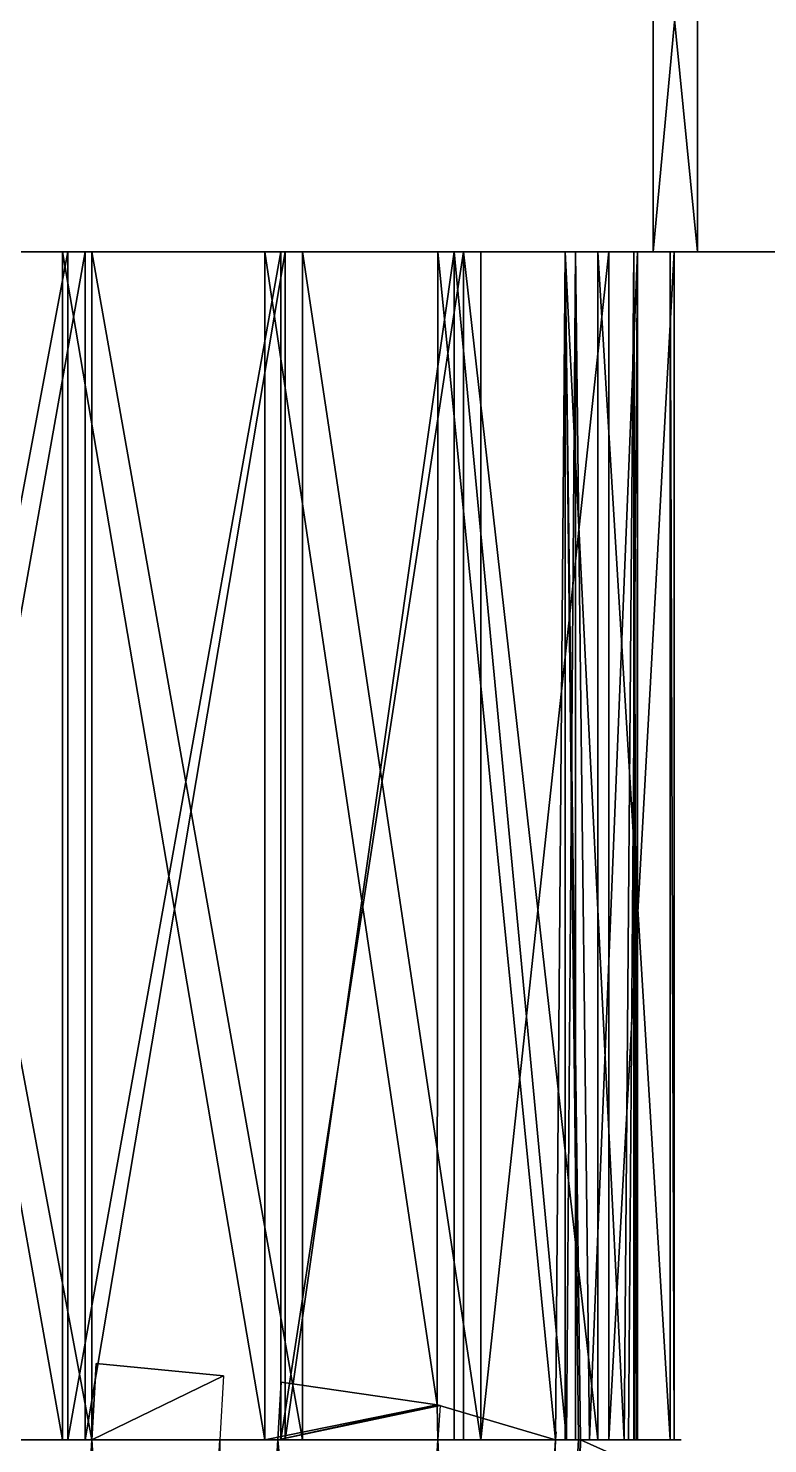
# Model space of a CAD drawing. Extents: x -501 to 185, y -140 to 506.
# Drawn here: x 62.97 to 69.19, y 102.94 to 114.86 of the extents above; entities that cross this region are included whole.
import ezdxf

# ---------------------------------------------------------------- set-up
doc = ezdxf.new("R2010")
doc.units = 0
doc.layers.get('0').update_dxf_attribs({"color": 13, "linetype": 'CONTINUOUS'})

# ---------------------------------------------------------------- blocks, each defined once
blk = doc.blocks.new('GROUP_13')
for p, q in [((45.165, 29.139), (45.165, 29.139, 60)), ((0.734, 28.765), (0.734, 28.765, 60))]:
    blk.add_line(p, q)
blk.add_circle((22.999, 22.999), 23)
mesh = blk.add_polyface()
corners = [(0.734, 28.765), (0.834, 16.86), (0, 22.806), (2.985, 34.331), (3.178, 11.332), (6.6, 39.125), (6.873, 6.6), (11.332, 42.82), (11.667, 2.985), (16.86, 45.165), (17.233, 0.734), (22.806, 45.998), (23.193, 0), (28.765, 45.265), (29.139, 0.834), (34.331, 43.014), (34.666, 3.178), (39.125, 39.399), (39.399, 6.873), (42.82, 34.666), (43.014, 11.667), (45.165, 29.139), (45.265, 17.233), (45.998, 23.193)]
mesh.append_faces([[corners[k] for k in face] for face in [(0, 1, 2), (22, 21, 23)]], dxfattribs={"vtx0": -1})
mesh.append_faces([[corners[k] for k in face] for face in [(1, 3, 4), (4, 5, 6), (6, 7, 8), (8, 9, 10), (10, 11, 12), (12, 13, 14), (14, 15, 16), (16, 17, 18), (18, 19, 20), (20, 21, 22)]], dxfattribs={"vtx0": -1, "vtx1": -1})
mesh.append_faces([[corners[k] for k in face] for face in [(1, 0, 3), (4, 3, 5), (6, 5, 7), (8, 7, 9), (10, 9, 11), (12, 11, 13), (14, 13, 15), (16, 15, 17), (18, 17, 19), (20, 19, 21)]], dxfattribs={"vtx0": -1, "vtx2": -1})
mesh = blk.add_polyface()
corners = [(42.82, 34.666), (45.165, 29.139, 60), (45.165, 29.139), (42.82, 34.666, 60)]
mesh.append_faces([[corners[k] for k in face] for face in [(0, 1, 2), (1, 0, 3)]], dxfattribs={"vtx0": -1})
mesh = blk.add_polyface()
corners = [(2.985, 34.331, 60), (0.734, 28.765), (0.734, 28.765, 60), (2.985, 34.331)]
mesh.append_faces([[corners[k] for k in face] for face in [(0, 1, 2), (1, 0, 3)]], dxfattribs={"vtx0": -1})
mesh = blk.add_polyface()
corners = [(45.165, 29.139), (45.998, 23.193, 60), (45.998, 23.193), (45.165, 29.139, 60)]
mesh.append_faces([[corners[k] for k in face] for face in [(0, 1, 2), (1, 0, 3)]], dxfattribs={"vtx0": -1})
mesh = blk.add_polyface()
corners = [(0.734, 28.765, 60), (0, 22.806), (0, 22.806, 60), (0.734, 28.765)]
mesh.append_faces([[corners[k] for k in face] for face in [(0, 1, 2), (1, 0, 3)]], dxfattribs={"vtx0": -1})
blk = doc.blocks.new('GROUP_12')
for p, q in [((0, 47.508), (0, 0)), ((48.1338, 0), (48.1338, 47.508))]:
    blk.add_line(p, q)
mesh = blk.add_polyface()
corners = [(48.1338, 47.508), (0, 0), (0, 47.508), (48.1338, 0)]
mesh.append_faces([[corners[k] for k in face] for face in [(0, 1, 2), (1, 0, 3)]], dxfattribs={"vtx0": -1})
mesh = blk.add_polyface()
corners = [(0, 47.508, 18), (0, 0), (0, 0, 18), (0, 47.508)]
mesh.append_faces([[corners[k] for k in face] for face in [(0, 1, 2), (1, 0, 3)]], dxfattribs={"vtx0": -1})
mesh = blk.add_polyface()
corners = [(48.1338, 47.508), (48.1338, 0, 18), (48.1338, 0), (48.1338, 47.508, 18)]
mesh.append_faces([[corners[k] for k in face] for face in [(0, 1, 2), (1, 0, 3)]], dxfattribs={"vtx0": -1})
blk = doc.blocks.new('GROUP_11')
for name, p in [('GROUP_13', (1.102, 31.27)), ('GROUP_12', (0, 30.447))]:
    blk.add_blockref(name, p)
blk = doc.blocks.new('GROUP_10')
for p, q in [((60, 60.211, 23.264), (70, 60.211, 23.264)), ((60, 60.179, 25.141), (70, 60.179, 25.141)), ((60, 59.904, 23.307), (70, 59.904, 23.307)), ((60, 59.873, 25.087), (70, 59.873, 25.087)), ((70.161, 59.781, 25.35), (70, 59.424, 26.395)), ((60, 59.661, 21.469), (70, 59.661, 21.469)), ((60, 59.569, 26.916), (70, 59.569, 26.916)), ((60, 59.382, 21.605), (70, 59.382, 21.605)), ((70, 59.424, 26.395), (70, 59.407, 26.434)), ((70, 59.424, 26.395), (79.431, 58.874, 27.606)), ((70, 59.295, 26.77), (70, 59.407, 26.434)), ((70, 59.214, 26.877), (70, 59.407, 26.434)), ((60, 59.295, 26.77), (70, 59.295, 26.77)), ((70, 59.214, 26.877), (70, 59.295, 26.77)), ((69.933, 59.218, 26.868), (70, 59.214, 26.877)), ((70, 59.214, 26.877), (79.339, 58.67, 28.076)), ((60, 58.584, 19.932), (70, 58.584, 19.932)), ((60, 58.439, 28.416), (70, 58.439, 28.416)), ((60, 58.361, 20.147), (70, 58.361, 20.147)), ((60, 58.224, 28.193), (69.707, 58.218, 28.184)), ((69.707, 58.218, 28.184), (69.515, 56.904, 29.076)), ((69.711, 58.241, 28.156), (69.707, 58.218, 28.184)), ((69.707, 58.218, 28.184), (70, 58.224, 28.193)), ((69.711, 58.241, 28.156), (70, 58.224, 28.193)), ((70, 58.224, 28.193), (79.064, 57.696, 29.357)), ((60, 57.084, 18.803), (70, 57.084, 18.803)), ((60, 56.938, 19.076), (70, 56.938, 19.076)), ((60, 56.902, 29.493), (70, 56.902, 29.493)), ((69.515, 56.904, 29.076), (70, 56.875, 29.138)), ((70, 56.875, 29.138), (78.83, 56.361, 30.272)), ((60, 56.766, 29.214), (70, 56.766, 29.214)), ((69.463, 56.418, 29.262), (69.359, 55.347, 29.578)), ((69.463, 56.418, 29.262), (70, 56.387, 29.331)), ((70, 56.387, 29.331), (78.77, 55.875, 30.457)), ((60, 55.309, 18.192), (70, 55.309, 18.192)), ((69.359, 55.347, 29.578), (70, 55.309, 29.661)), ((70, 55.309, 29.661), (78.654, 54.805, 30.772)), ((60, 55.255, 18.498), (70, 55.255, 18.498)), ((60, 55.107, 30.043), (70, 55.107, 30.043)), ((60, 55.064, 29.736), (70, 55.064, 29.736))]:
    blk.add_line(p, q)
at = {"extrusion": (-1, -4.98101e-15, -2.64545e-15)}
blk.add_circle((-54.27, 24.102, -60), 6, dxfattribs=at)
at = {"extrusion": (-1, -7.32482e-33, 1.37916e-32)}
blk.add_circle((-54.27, 24.102, -70), 6, dxfattribs=at)
at = {"extrusion": (-1, -5.41688e-15, 2.46074e-15)}
blk.add_circle((-54.27, 24.102, -60), 5.69, dxfattribs=at)
at = {"extrusion": (-1, -8.25552e-17, 7.38099e-16)}
blk.add_arc((-54.27, 24.102, -70), 5.69, 173.6181, 184.4356, dxfattribs=at)
at = {"extrusion": (-1, -1.1889e-17, 1.06296e-16)}
blk.add_arc((-54.27, 24.102, -70), 5.69, 173.6181, 184.4356, dxfattribs=at)
at = {"extrusion": (-1, 1.62326e-17, 2.09262e-16)}
blk.add_arc((-54.27, 24.102, -70), 5.69, 184.4356, 190.5935, dxfattribs=at)
at = {"extrusion": (-1, 6.45264e-17, 8.31838e-16)}
blk.add_arc((-54.27, 24.102, -70), 5.69, 184.4356, 190.5935, dxfattribs=at)
at = {"extrusion": (-1, -1.05053e-17, 4.72313e-17)}
blk.add_arc((-54.27, 24.102, -70), 5.69, 167.4602, 173.6181, dxfattribs=at)
at = {"extrusion": (-1, -1.49338e-16, 6.71411e-16)}
blk.add_arc((-54.27, 24.102, -70), 5.69, 167.4602, 173.6181, dxfattribs=at)
at = {"extrusion": (-1, 1.6355e-16, 8.7447e-16)}
blk.add_arc((-54.27, 24.102, -70), 5.69, 190.5935, 202.0426, dxfattribs=at)
at = {"extrusion": (-1, 4.94141e-17, 2.64208e-16)}
blk.add_arc((-54.27, 24.102, -70), 5.69, 190.5935, 202.0426, dxfattribs=at)
at = {"extrusion": (-1, -2.43035e-16, 5.4615e-16)}
blk.add_arc((-54.27, 24.102, -70), 5.69, 156.0111, 167.4602, dxfattribs=at)
at = {"extrusion": (-1, 2.22106e-17, -4.99118e-17)}
blk.add_arc((-54.27, 24.102, -70), 5.69, 156.0111, 167.4602, dxfattribs=at)
at = {"extrusion": (-1, 3.68388e-16, 9.09845e-16)}
blk.add_arc((-54.27, 24.102, -70), 5.69, 202.0426, 207.3581, dxfattribs=at)
at = {"extrusion": (-1, 1.40025e-16, 3.45833e-16)}
blk.add_arc((-54.27, 24.102, -70), 5.69, 202.0426, 207.3581, dxfattribs=at)
at = {"extrusion": (-1, 4.71331e-16, 9.1092e-16)}
blk.add_arc((-54.27, 24.102, -70), 5.69, 207.3581, 224.0268, dxfattribs=at)
at = {"extrusion": (-1, 1.92902e-16, 3.72813e-16)}
blk.add_arc((-54.27, 24.102, -70), 5.69, 207.3581, 224.0268, dxfattribs=at)
at = {"extrusion": (-1, -3.32285e-16, 3.21184e-16)}
blk.add_arc((-54.27, 24.102, -70), 5.69, 134.0268, 150.6956, dxfattribs=at)
at = {"extrusion": (-1, -1.23818e-15, 1.19682e-15)}
blk.add_arc((-54.27, 24.102, -70), 5.69, 134.0268, 150.6956, dxfattribs=at)
at = {"extrusion": (-1, 7.82372e-16, 8.09411e-16)}
blk.add_arc((-54.27, 24.102, -70), 5.69, 224.0268, 240.6956, dxfattribs=at)
at = {"extrusion": (-1, 3.78988e-16, 3.92085e-16)}
blk.add_arc((-54.27, 24.102, -70), 5.69, 224.0268, 240.6956, dxfattribs=at)
at = {"extrusion": (-1, -3.59766e-16, 1.86151e-16)}
blk.add_arc((-54.27, 24.102, -70), 5.69, 117.3581, 134.0268, dxfattribs=at)
at = {"extrusion": (-1, -1.52785e-15, 7.90544e-16)}
blk.add_arc((-54.27, 24.102, -70), 5.69, 117.3581, 134.0268, dxfattribs=at)
at = {"extrusion": (-1, 1.0415e-15, 5.84567e-16)}
blk.add_arc((-54.27, 24.102, -70), 5.69, 240.6956, 246.0111, dxfattribs=at)
at = {"extrusion": (-1, 5.56629e-16, 3.12422e-16)}
blk.add_arc((-54.27, 24.102, -70), 5.69, 240.6956, 246.0111, dxfattribs=at)
at = {"extrusion": (-1, -3.58895e-16, 1.45313e-16)}
blk.add_arc((-54.27, 24.102, -70), 5.69, 112.0426, 117.3581, dxfattribs=at)
at = {"extrusion": (-1, -1.58321e-15, 6.41027e-16)}
blk.add_arc((-54.27, 24.102, -70), 5.69, 112.0426, 117.3581, dxfattribs=at)
at = {"extrusion": (-1, 1.10977e-15, 4.93842e-16)}
blk.add_arc((-54.27, 24.102, -70), 5.69, 246.0111, 257.4602, dxfattribs=at)
at = {"extrusion": (-1, 6.03954e-16, 2.68757e-16)}
blk.add_arc((-54.27, 24.102, -70), 5.69, 246.0111, 257.4602, dxfattribs=at)
at = {"extrusion": (-1, -3.67755e-16, 6.87802e-17)}
blk.add_arc((-54.27, 24.102, -70), 5.69, 100.5935, 112.0426, dxfattribs=at)
at = {"extrusion": (-1, -1.69246e-15, 3.16537e-16)}
blk.add_arc((-54.27, 24.102, -70), 5.69, 100.5935, 112.0426, dxfattribs=at)
at = {"extrusion": (-1, 1.20639e-15, 2.6833e-16)}
blk.add_arc((-54.27, 24.102, -70), 5.69, 257.4602, 263.6181, dxfattribs=at)
at = {"extrusion": (-1, 6.76719e-16, 1.50518e-16)}
blk.add_arc((-54.27, 24.102, -70), 5.69, 257.4602, 263.6181, dxfattribs=at)
at = {"extrusion": (-1, -3.705e-16, 2.874e-17)}
blk.add_arc((-54.27, 24.102, -70), 5.69, 94.4356, 100.5935, dxfattribs=at)
at = {"extrusion": (-1, -1.72194e-15, 1.33572e-16)}
blk.add_arc((-54.27, 24.102, -70), 5.69, 94.4356, 100.5935, dxfattribs=at)
at = {"extrusion": (-1, 1.23414e-15, 1.38036e-16)}
blk.add_arc((-54.27, 24.102, -70), 5.69, 263.6181, 274.4356, dxfattribs=at)
at = {"extrusion": (-1, 6.97994e-16, 7.80695e-17)}
blk.add_arc((-54.27, 24.102, -70), 5.69, 263.6181, 274.4356, dxfattribs=at)
at = {"extrusion": (-1, 0, -3.19189e-16), "rotation": 90}
blk.add_blockref('GROUP_11', (0, 0, -60), dxfattribs=at)
mesh = blk.add_polyface()
corners = [(60, 60.179, 25.141), (70, 60.211, 23.264), (60, 60.211, 23.264), (70, 60.179, 25.141)]
mesh.append_faces([[corners[k] for k in face] for face in [(0, 1, 2), (1, 0, 3)]], dxfattribs={"vtx0": -1})
mesh = blk.add_polyface()
corners = [(60, 60.211, 23.264), (70, 59.661, 21.469), (60, 59.661, 21.469), (70, 60.211, 23.264)]
mesh.append_faces([[corners[k] for k in face] for face in [(0, 1, 2), (1, 0, 3)]], dxfattribs={"vtx0": -1})
mesh = blk.add_polyface()
corners = [(60, 48.878, 26.734), (60, 48.36, 23.062), (60, 48.328, 24.939), (60, 48.635, 24.896), (60, 49.157, 26.598), (60, 49.955, 28.271), (60, 50.178, 28.056), (60, 51.455, 29.401), (60, 51.601, 29.127), (60, 53.23, 30.011), (60, 53.284, 29.705), (60, 55.107, 30.043), (60, 55.064, 29.736), (60, 56.766, 29.214), (60, 56.902, 29.493), (60, 58.224, 28.193), (60, 58.439, 28.416), (60, 59.295, 26.77), (60, 59.569, 26.916), (60, 59.873, 25.087), (60, 60.179, 25.141), (60, 59.904, 23.307), (60, 48.666, 23.116), (60, 48.971, 21.287), (60, 49.244, 21.433), (60, 50.1, 19.787), (60, 50.315, 20.01), (60, 51.637, 18.71), (60, 51.773, 18.989), (60, 53.432, 18.16), (60, 53.475, 18.467), (60, 55.309, 18.192), (60, 55.255, 18.498), (60, 56.938, 19.076), (60, 57.084, 18.803), (60, 58.361, 20.147), (60, 58.584, 19.932), (60, 59.382, 21.605), (60, 59.661, 21.469), (60, 60.211, 23.264)]
mesh.append_faces([[corners[k] for k in face] for face in [(0, 1, 2)]], dxfattribs={"vtx0": -1})
mesh.append_faces([[corners[k] for k in face] for face in [(3, 0, 4), (4, 5, 6), (6, 7, 8), (8, 9, 10), (10, 11, 12), (12, 11, 13), (13, 14, 15), (15, 16, 17), (17, 18, 19), (19, 20, 21), (1, 22, 23), (22, 1, 3), (23, 24, 25), (25, 26, 27), (27, 28, 29), (29, 30, 31), (31, 33, 34), (34, 35, 36), (36, 37, 38), (38, 21, 39), (39, 21, 20)]], dxfattribs={"vtx0": -1, "vtx1": -1})
mesh.append_faces([[corners[k] for k in face] for face in [(1, 0, 3)]], dxfattribs={"vtx0": -1, "vtx1": -1, "vtx2": -1})
mesh.append_faces([[corners[k] for k in face] for face in [(4, 0, 5), (6, 5, 7), (8, 7, 9), (10, 9, 11), (13, 11, 14), (15, 14, 16), (17, 16, 18), (19, 18, 20), (23, 22, 24), (25, 24, 26), (27, 26, 28), (29, 28, 30), (31, 30, 32), (31, 32, 33), (34, 33, 35), (36, 35, 37), (38, 37, 21)]], dxfattribs={"vtx0": -1, "vtx2": -1})
mesh = blk.add_polyface()
corners = [(60, 59.569, 26.916), (70, 60.179, 25.141), (60, 60.179, 25.141), (70, 59.569, 26.916)]
mesh.append_faces([[corners[k] for k in face] for face in [(0, 1, 2), (1, 0, 3)]], dxfattribs={"vtx0": -1})
mesh = blk.add_polyface()
corners = [(70, 48.641, 24.538), (70, 48.635, 24.896), (70, 48.58, 24.005), (70, 48.36, 23.062), (70, 48.666, 23.116), (70, 48.971, 21.287), (70, 48.66, 23.474), (70, 48.749, 22.874), (70, 48.799, 22.536), (70, 49.115, 21.808), (70, 49.244, 21.433), (70, 50.1, 19.787), (69.999, 49.127, 21.778), (70, 49.391, 21.173), (70, 49.325, 21.326), (70, 50.315, 20.01), (70, 51.637, 18.71), (70, 51.509, 19.126), (70, 51.664, 19.065), (70, 51.773, 18.989), (70, 53.432, 18.16), (70, 52.152, 18.872), (70, 52.89, 18.581), (70, 53.23, 18.542), (70, 53.475, 18.467), (70, 55.309, 18.192), (70, 53.833, 18.473), (70, 54.366, 18.412), (70, 54.897, 18.492), (70, 55.255, 18.498), (70, 55.497, 18.581), (70, 57.084, 18.803), (70, 55.835, 18.631), (70, 56.563, 18.947), (70, 56.938, 19.076), (70, 57.045, 19.157), (70, 57.198, 19.223), (70, 58.584, 19.932), (70, 58.361, 20.147), (70, 59.245, 21.341), (70, 59.661, 21.469), (70, 59.306, 21.496), (70, 59.382, 21.605), (70, 59.499, 21.984), (70, 59.79, 22.722), (70, 60.211, 23.264), (70, 59.829, 23.062), (70, 59.904, 23.307), (70, 59.959, 24.198), (70, 60.179, 25.141), (70, 48.878, 26.734), (70, 48.328, 24.939), (70, 48.71, 25.141), (70, 48.749, 25.481), (70, 49.04, 26.219), (70, 49.157, 26.598), (70, 49.955, 28.271), (70, 49.294, 26.862), (70, 49.233, 26.707), (70, 50.178, 28.056), (70, 51.455, 29.401), (70, 51.341, 28.98), (70, 51.494, 29.046), (70, 51.601, 29.127), (70, 53.23, 30.011), (70, 51.976, 29.256), (70, 52.704, 29.572), (70, 53.042, 29.622), (70, 53.284, 29.705), (70, 55.107, 30.043), (70, 53.642, 29.712), (70, 54.173, 29.791), (70, 54.706, 29.73), (70, 55.064, 29.736), (70, 55.309, 29.661), (70, 56.902, 29.493), (70, 55.649, 29.622), (70, 56.387, 29.331), (70, 56.766, 29.214), (70, 56.875, 29.138), (70, 57.03, 29.077), (70, 58.439, 28.416), (70, 58.224, 28.193), (70, 59.148, 27.03), (70, 59.569, 26.916), (70, 59.214, 26.877), (70, 59.295, 26.77), (70, 59.407, 26.434), (70, 59.424, 26.395), (70, 59.74, 25.667), (70, 59.79, 25.329), (70, 59.873, 25.087), (70, 59.88, 24.729), (70, 59.898, 23.665)]
mesh.append_faces([[corners[k] for k in face] for face in [(2, 4, 6), (9, 10, 12), (10, 13, 14), (3, 50, 51), (57, 55, 58)]], dxfattribs={"vtx0": -1})
mesh.append_faces([[corners[k] for k in face] for face in [(4, 5, 7), (7, 5, 8), (8, 5, 9), (13, 11, 15), (15, 16, 17), (17, 16, 18), (18, 16, 19), (19, 20, 21), (21, 20, 22), (22, 20, 23), (23, 20, 24), (24, 25, 26), (26, 25, 27), (27, 25, 28), (28, 25, 29), (29, 25, 30), (30, 31, 32), (32, 31, 33), (33, 31, 34), (34, 31, 35), (35, 31, 36), (36, 37, 38), (38, 37, 39), (39, 40, 41), (41, 40, 42), (42, 40, 43), (43, 40, 44), (44, 45, 46), (46, 45, 47), (50, 55, 56), (56, 59, 60), (60, 63, 64), (64, 68, 69), (69, 74, 75), (75, 80, 81), (81, 83, 84), (84, 89, 49)]], dxfattribs={"vtx0": -1, "vtx1": -1})
mesh.append_faces([[corners[k] for k in face] for face in [(3, 4, 2), (9, 5, 10), (10, 11, 13), (47, 45, 48), (50, 3, 1), (1, 3, 2), (56, 55, 57)]], dxfattribs={"vtx0": -1, "vtx1": -1, "vtx2": -1})
mesh.append_faces([[corners[k] for k in face] for face in [(4, 3, 5), (10, 5, 11), (15, 11, 16), (19, 16, 20), (24, 20, 25), (30, 25, 31), (36, 31, 37), (39, 37, 40), (44, 40, 45), (48, 45, 49), (50, 1, 52), (50, 52, 53), (50, 53, 54), (50, 54, 55), (56, 57, 59), (60, 59, 61), (60, 61, 62), (60, 62, 63), (64, 63, 65), (64, 65, 66), (64, 66, 67), (64, 67, 68), (69, 68, 70), (69, 70, 71), (69, 71, 72), (69, 72, 73), (69, 73, 74), (75, 74, 76), (75, 76, 77), (75, 77, 78), (75, 78, 79), (75, 79, 80), (81, 80, 82), (81, 82, 83), (84, 83, 85), (84, 85, 86), (84, 86, 87), (84, 87, 88), (84, 88, 89), (49, 89, 90), (49, 90, 91), (49, 91, 92), (49, 92, 48)]], dxfattribs={"vtx0": -1, "vtx2": -1})
mesh.append_faces([[corners[k] for k in face] for face in [(0, 1, 2)]], dxfattribs={"vtx1": -1})
mesh.append_faces([[corners[k] for k in face] for face in [(48, 93, 47)]], dxfattribs={"vtx2": -1})
mesh = blk.add_polyface()
corners = [(70, 59.959, 24.198), (70, 59.88, 24.729), (70, 59.898, 23.665)]
mesh.append_faces([[corners[k] for k in face] for face in [(0, 1, 2)]])
mesh = blk.add_polyface()
corners = [(70, 59.898, 23.665), (60, 59.904, 23.307), (70, 59.904, 23.307), (60, 59.873, 25.087), (70, 59.88, 24.729), (70, 59.873, 25.087)]
mesh.append_faces([[corners[k] for k in face] for face in [(0, 1, 2), (3, 4, 5)]], dxfattribs={"vtx0": -1})
mesh.append_faces([[corners[k] for k in face] for face in [(1, 0, 3)]], dxfattribs={"vtx0": -1, "vtx1": -1})
mesh.append_faces([[corners[k] for k in face] for face in [(3, 0, 4)]], dxfattribs={"vtx0": -1, "vtx2": -1})
mesh = blk.add_polyface()
corners = [(70, 59.499, 21.984), (60, 59.382, 21.605), (70, 59.382, 21.605), (60, 59.904, 23.307), (70, 59.829, 23.062), (70, 59.904, 23.307)]
mesh.append_faces([[corners[k] for k in face] for face in [(0, 1, 2), (3, 4, 5)]], dxfattribs={"vtx0": -1})
mesh.append_faces([[corners[k] for k in face] for face in [(1, 0, 3)]], dxfattribs={"vtx0": -1, "vtx1": -1})
mesh.append_faces([[corners[k] for k in face] for face in [(3, 0, 4)]], dxfattribs={"vtx0": -1, "vtx2": -1})
mesh = blk.add_polyface()
corners = [(70, 59.79, 25.329), (60, 59.873, 25.087), (70, 59.873, 25.087), (60, 59.295, 26.77), (70, 59.424, 26.395), (70, 59.407, 26.434), (70, 59.295, 26.77)]
mesh.append_faces([[corners[k] for k in face] for face in [(0, 1, 2), (3, 5, 6)]], dxfattribs={"vtx0": -1})
mesh.append_faces([[corners[k] for k in face] for face in [(1, 0, 3)]], dxfattribs={"vtx0": -1, "vtx1": -1})
mesh.append_faces([[corners[k] for k in face] for face in [(3, 0, 4), (3, 4, 5)]], dxfattribs={"vtx0": -1, "vtx2": -1})
mesh = blk.add_polyface()
corners = [(70, 59.904, 23.307), (70, 59.898, 23.665), (70, 59.829, 23.062)]
mesh.append_faces([[corners[k] for k in face] for face in [(0, 1, 2)]])
mesh = blk.add_polyface()
corners = [(70, 59.88, 24.729), (70, 59.873, 25.087), (70, 59.79, 25.329)]
mesh.append_faces([[corners[k] for k in face] for face in [(0, 1, 2)]])
mesh = blk.add_polyface()
corners = [(70, 59.829, 23.062), (70, 59.499, 21.984), (70, 59.79, 22.722)]
mesh.append_faces([[corners[k] for k in face] for face in [(0, 1, 2)]])
mesh = blk.add_polyface()
corners = [(70, 59.79, 25.329), (70, 59.74, 25.667), (70, 59.424, 26.395)]
mesh.append_faces([[corners[k] for k in face] for face in [(0, 1, 2)]])
mesh = blk.add_polyface()
corners = [(79.629, 59.229, 26.566), (70, 59.424, 26.395), (70.161, 59.781, 25.35), (79.431, 58.874, 27.606)]
mesh.append_faces([[corners[k] for k in face] for face in [(0, 1, 2), (1, 0, 3)]], dxfattribs={"vtx0": -1})
mesh = blk.add_polyface()
corners = [(60, 59.661, 21.469), (70, 58.584, 19.932), (60, 58.584, 19.932), (70, 59.661, 21.469)]
mesh.append_faces([[corners[k] for k in face] for face in [(0, 1, 2), (1, 0, 3)]], dxfattribs={"vtx0": -1})
mesh = blk.add_polyface()
corners = [(60, 58.439, 28.416), (70, 59.569, 26.916), (60, 59.569, 26.916), (70, 58.439, 28.416)]
mesh.append_faces([[corners[k] for k in face] for face in [(0, 1, 2), (1, 0, 3)]], dxfattribs={"vtx0": -1})
mesh = blk.add_polyface()
corners = [(70, 59.499, 21.984), (70, 59.306, 21.496), (70, 59.382, 21.605)]
mesh.append_faces([[corners[k] for k in face] for face in [(0, 1, 2)]])
mesh = blk.add_polyface()
corners = [(70, 59.306, 21.496), (60, 58.361, 20.147), (70, 58.361, 20.147), (60, 59.382, 21.605), (70, 59.382, 21.605)]
mesh.append_faces([[corners[k] for k in face] for face in [(0, 1, 2), (3, 0, 4)]], dxfattribs={"vtx0": -1})
mesh.append_faces([[corners[k] for k in face] for face in [(1, 0, 3)]], dxfattribs={"vtx0": -1, "vtx1": -1})
mesh = blk.add_polyface()
corners = [(79.431, 58.874, 27.606), (70, 59.407, 26.434), (70, 59.424, 26.395), (70, 59.214, 26.877), (79.339, 58.67, 28.076)]
mesh.append_faces([[corners[k] for k in face] for face in [(0, 1, 2), (3, 0, 4)]], dxfattribs={"vtx0": -1})
mesh.append_faces([[corners[k] for k in face] for face in [(1, 0, 3)]], dxfattribs={"vtx0": -1, "vtx1": -1})
mesh = blk.add_polyface()
corners = [(70, 59.407, 26.434), (70, 59.295, 26.77), (70, 59.214, 26.877)]
mesh.append_faces([[corners[k] for k in face] for face in [(0, 1, 2)]])
mesh = blk.add_polyface()
corners = [(70, 58.224, 28.193), (69.707, 58.218, 28.184), (70, 59.214, 26.877), (60, 59.295, 26.77), (70, 59.295, 26.77), (60, 58.224, 28.193)]
mesh.append_faces([[corners[k] for k in face] for face in [(2, 3, 4)]], dxfattribs={"vtx0": -1})
mesh.append_faces([[corners[k] for k in face] for face in [(3, 2, 5), (5, 2, 1)]], dxfattribs={"vtx0": -1, "vtx1": -1})
mesh.append_faces([[corners[k] for k in face] for face in [(0, 1, 2)]], dxfattribs={"vtx1": -1})
mesh = blk.add_polyface()
corners = [(70, 59.306, 21.496), (70, 58.361, 20.147), (70, 59.245, 21.341)]
mesh.append_faces([[corners[k] for k in face] for face in [(0, 1, 2)]])
mesh = blk.add_polyface()
corners = [(70, 59.214, 26.877), (70, 59.148, 27.03), (70, 58.224, 28.193)]
mesh.append_faces([[corners[k] for k in face] for face in [(0, 1, 2)]])
mesh = blk.add_polyface()
corners = [(79.339, 58.67, 28.076), (70, 58.224, 28.193), (70, 59.214, 26.877), (79.064, 57.696, 29.357)]
mesh.append_faces([[corners[k] for k in face] for face in [(0, 1, 2), (1, 0, 3)]], dxfattribs={"vtx0": -1})
mesh = blk.add_polyface()
corners = [(70, 58.584, 19.932), (60, 57.084, 18.803), (60, 58.584, 19.932), (70, 57.084, 18.803)]
mesh.append_faces([[corners[k] for k in face] for face in [(0, 1, 2), (1, 0, 3)]], dxfattribs={"vtx0": -1})
mesh = blk.add_polyface()
corners = [(70, 56.902, 29.493), (60, 58.439, 28.416), (60, 56.902, 29.493), (70, 58.439, 28.416)]
mesh.append_faces([[corners[k] for k in face] for face in [(0, 1, 2), (1, 0, 3)]], dxfattribs={"vtx0": -1})
mesh = blk.add_polyface()
corners = [(70, 56.938, 19.076), (60, 58.361, 20.147), (60, 56.938, 19.076), (70, 58.361, 20.147), (70, 57.045, 19.157)]
mesh.append_faces([[corners[k] for k in face] for face in [(0, 1, 2), (3, 0, 4)]], dxfattribs={"vtx0": -1})
mesh.append_faces([[corners[k] for k in face] for face in [(1, 0, 3)]], dxfattribs={"vtx0": -1, "vtx1": -1})
mesh = blk.add_polyface()
corners = [(70, 58.361, 20.147), (70, 57.045, 19.157), (70, 57.198, 19.223)]
mesh.append_faces([[corners[k] for k in face] for face in [(0, 1, 2)]])
mesh = blk.add_polyface()
corners = [(69.707, 58.218, 28.184), (60, 56.766, 29.214), (60, 58.224, 28.193), (70, 56.766, 29.214), (70, 58.224, 28.193), (70, 56.875, 29.138)]
mesh.append_faces([[corners[k] for k in face] for face in [(0, 1, 2), (3, 4, 5)]], dxfattribs={"vtx0": -1})
mesh.append_faces([[corners[k] for k in face] for face in [(1, 0, 3)]], dxfattribs={"vtx0": -1, "vtx1": -1})
mesh.append_faces([[corners[k] for k in face] for face in [(3, 0, 4)]], dxfattribs={"vtx0": -1, "vtx2": -1})
mesh = blk.add_polyface()
corners = [(69.707, 58.218, 28.184), (70, 56.875, 29.138), (69.515, 56.904, 29.076), (69.711, 58.241, 28.156), (70, 58.224, 28.193), (79.064, 57.696, 29.357), (78.83, 56.361, 30.272)]
mesh.append_faces([[corners[k] for k in face] for face in [(0, 1, 2), (1, 5, 6)]], dxfattribs={"vtx0": -1})
mesh.append_faces([[corners[k] for k in face] for face in [(1, 0, 3), (1, 3, 4), (1, 4, 5)]], dxfattribs={"vtx0": -1, "vtx2": -1})
mesh = blk.add_polyface()
corners = [(70, 58.224, 28.193), (70, 57.03, 29.077), (70, 56.875, 29.138)]
mesh.append_faces([[corners[k] for k in face] for face in [(0, 1, 2)]])
mesh = blk.add_polyface()
corners = [(70, 57.084, 18.803), (60, 55.309, 18.192), (60, 57.084, 18.803), (70, 55.309, 18.192)]
mesh.append_faces([[corners[k] for k in face] for face in [(0, 1, 2), (1, 0, 3)]], dxfattribs={"vtx0": -1})
mesh = blk.add_polyface()
corners = [(70, 57.045, 19.157), (70, 56.563, 18.947), (70, 56.938, 19.076)]
mesh.append_faces([[corners[k] for k in face] for face in [(0, 1, 2)]])
mesh = blk.add_polyface()
corners = [(70, 55.255, 18.498), (60, 56.938, 19.076), (60, 55.255, 18.498), (70, 56.938, 19.076), (70, 55.497, 18.581), (70, 56.563, 18.947)]
mesh.append_faces([[corners[k] for k in face] for face in [(0, 1, 2), (3, 4, 5)]], dxfattribs={"vtx0": -1})
mesh.append_faces([[corners[k] for k in face] for face in [(1, 0, 3)]], dxfattribs={"vtx0": -1, "vtx1": -1})
mesh.append_faces([[corners[k] for k in face] for face in [(3, 0, 4)]], dxfattribs={"vtx0": -1, "vtx2": -1})
mesh = blk.add_polyface()
corners = [(70, 55.107, 30.043), (60, 56.902, 29.493), (60, 55.107, 30.043), (70, 56.902, 29.493)]
mesh.append_faces([[corners[k] for k in face] for face in [(0, 1, 2), (1, 0, 3)]], dxfattribs={"vtx0": -1})
mesh = blk.add_polyface()
corners = [(70, 56.875, 29.138), (70, 56.766, 29.214), (70, 56.387, 29.331)]
mesh.append_faces([[corners[k] for k in face] for face in [(0, 1, 2)]])
mesh = blk.add_polyface()
corners = [(78.83, 56.361, 30.272), (70, 56.387, 29.331), (70, 56.875, 29.138), (78.77, 55.875, 30.457)]
mesh.append_faces([[corners[k] for k in face] for face in [(0, 1, 2), (1, 0, 3)]], dxfattribs={"vtx0": -1})
mesh = blk.add_polyface()
corners = [(70, 56.766, 29.214), (60, 55.064, 29.736), (60, 56.766, 29.214), (70, 55.064, 29.736), (70, 56.387, 29.331), (70, 55.309, 29.661)]
mesh.append_faces([[corners[k] for k in face] for face in [(0, 1, 2), (3, 4, 5)]], dxfattribs={"vtx0": -1})
mesh.append_faces([[corners[k] for k in face] for face in [(1, 0, 3)]], dxfattribs={"vtx0": -1, "vtx1": -1})
mesh.append_faces([[corners[k] for k in face] for face in [(3, 0, 4)]], dxfattribs={"vtx0": -1, "vtx2": -1})
mesh = blk.add_polyface()
corners = [(70, 56.563, 18.947), (70, 55.497, 18.581), (70, 55.835, 18.631)]
mesh.append_faces([[corners[k] for k in face] for face in [(0, 1, 2)]])
mesh = blk.add_polyface()
corners = [(69.463, 56.418, 29.262), (70, 55.309, 29.661), (69.359, 55.347, 29.578), (70, 56.387, 29.331)]
mesh.append_faces([[corners[k] for k in face] for face in [(0, 1, 2), (1, 0, 3)]], dxfattribs={"vtx0": -1})
mesh = blk.add_polyface()
corners = [(70, 56.387, 29.331), (70, 55.649, 29.622), (70, 55.309, 29.661)]
mesh.append_faces([[corners[k] for k in face] for face in [(0, 1, 2)]])
mesh = blk.add_polyface()
corners = [(78.77, 55.875, 30.457), (70, 55.309, 29.661), (70, 56.387, 29.331), (78.654, 54.805, 30.772)]
mesh.append_faces([[corners[k] for k in face] for face in [(0, 1, 2), (1, 0, 3)]], dxfattribs={"vtx0": -1})
mesh = blk.add_polyface()
corners = [(70, 55.497, 18.581), (70, 54.897, 18.492), (70, 55.255, 18.498)]
mesh.append_faces([[corners[k] for k in face] for face in [(0, 1, 2)]])
mesh = blk.add_polyface()
corners = [(70, 55.309, 18.192), (60, 53.432, 18.16), (60, 55.309, 18.192), (70, 53.432, 18.16)]
mesh.append_faces([[corners[k] for k in face] for face in [(0, 1, 2), (1, 0, 3)]], dxfattribs={"vtx0": -1})
mesh = blk.add_polyface()
corners = [(70, 55.309, 29.661), (70, 55.064, 29.736), (70, 54.706, 29.73)]
mesh.append_faces([[corners[k] for k in face] for face in [(0, 1, 2)]])
mesh = blk.add_polyface()
corners = [(78.654, 54.805, 30.772), (70, 54.706, 29.73), (70, 55.309, 29.661), (78.608, 54.204, 30.835)]
mesh.append_faces([[corners[k] for k in face] for face in [(0, 1, 2), (1, 0, 3)]], dxfattribs={"vtx0": -1})
mesh = blk.add_polyface()
corners = [(70, 53.475, 18.467), (60, 55.255, 18.498), (60, 53.475, 18.467), (70, 55.255, 18.498), (70, 53.833, 18.473), (70, 54.897, 18.492)]
mesh.append_faces([[corners[k] for k in face] for face in [(0, 1, 2), (3, 4, 5)]], dxfattribs={"vtx0": -1})
mesh.append_faces([[corners[k] for k in face] for face in [(1, 0, 3)]], dxfattribs={"vtx0": -1, "vtx1": -1})
mesh.append_faces([[corners[k] for k in face] for face in [(3, 0, 4)]], dxfattribs={"vtx0": -1, "vtx2": -1})
mesh = blk.add_polyface()
corners = [(70, 53.23, 30.011), (60, 55.107, 30.043), (60, 53.23, 30.011), (70, 55.107, 30.043)]
mesh.append_faces([[corners[k] for k in face] for face in [(0, 1, 2), (1, 0, 3)]], dxfattribs={"vtx0": -1})
mesh = blk.add_polyface()
corners = [(70, 55.064, 29.736), (60, 53.284, 29.705), (60, 55.064, 29.736), (70, 53.284, 29.705), (70, 54.706, 29.73), (70, 53.642, 29.712)]
mesh.append_faces([[corners[k] for k in face] for face in [(0, 1, 2), (3, 4, 5)]], dxfattribs={"vtx0": -1})
mesh.append_faces([[corners[k] for k in face] for face in [(1, 0, 3)]], dxfattribs={"vtx0": -1, "vtx1": -1})
mesh.append_faces([[corners[k] for k in face] for face in [(3, 0, 4)]], dxfattribs={"vtx0": -1, "vtx2": -1})
mesh = blk.add_polyface()
corners = [(70, 54.897, 18.492), (70, 53.833, 18.473), (70, 54.366, 18.412)]
mesh.append_faces([[corners[k] for k in face] for face in [(0, 1, 2)]])
blk = doc.blocks.new('GROUP_15')
mesh = blk.add_polyface()
corners = [(395, 0, 5), (0, 289, 5), (0, 0, 5), (395, 289, 5)]
mesh.append_faces([[corners[k] for k in face] for face in [(0, 1, 2), (1, 0, 3)]], dxfattribs={"vtx0": -1})
mesh = blk.add_polyface()
corners = [(395, 289), (0, 0), (0, 289), (395, 0)]
mesh.append_faces([[corners[k] for k in face] for face in [(0, 1, 2), (1, 0, 3)]], dxfattribs={"vtx0": -1})

msp = doc.modelspace()

# ---------------------------------------------------------------- block references
at = {"xscale": 1.34}
msp.add_blockref('GROUP_15', (-354.237, -52.909, 32), dxfattribs=at)
at = {"rotation": 270}
msp.add_blockref('GROUP_10', (8.19, 172.973, 39.428), dxfattribs=at)

doc.saveas('drawing.dxf')
